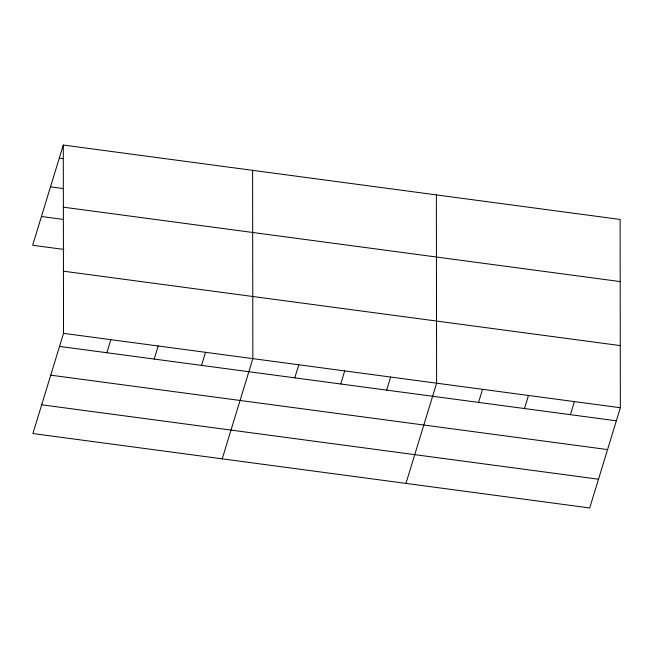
<?xml version="1.0" encoding="UTF-8"?>
<svg xmlns="http://www.w3.org/2000/svg" width="653" height="653" viewBox="0 0 653 653"><rect width="100%" height="100%" fill="white"/><g stroke="black" fill="none" stroke-linecap="round" stroke-linejoin="round"><path stroke-width="0.98" d="M63.292 145.039L63.529 333.34L32.895 433.551L589.708 507.961L620.35 407.741L620.105 219.449L63.292 145.039L32.65 245.259L63.863 249.43M106.863 352.734L110.863 339.658M154.19 359.06L158.189 345.984M201.524 365.386L205.524 352.31M222.208 458.847L252.85 358.636L252.605 170.343M294.789 377.85L298.788 364.774M340.727 383.988L344.727 370.912M386.666 390.127L390.665 377.05M405.962 483.408L436.604 383.189L436.359 194.896M478.543 402.403L482.534 389.327M524.473 408.541L528.473 395.465M570.412 414.679L574.411 401.603M59.292 158.124L63.317 158.655M50.501 186.88L63.594 188.627M63.374 207.181L620.187 281.582M41.441 216.502L63.594 219.465M63.455 271.199L620.268 345.6M63.529 333.34L620.35 407.741M59.537 346.416L616.35 420.818M50.746 375.173L607.559 449.574M41.686 404.795L598.499 479.204"/></g></svg>
